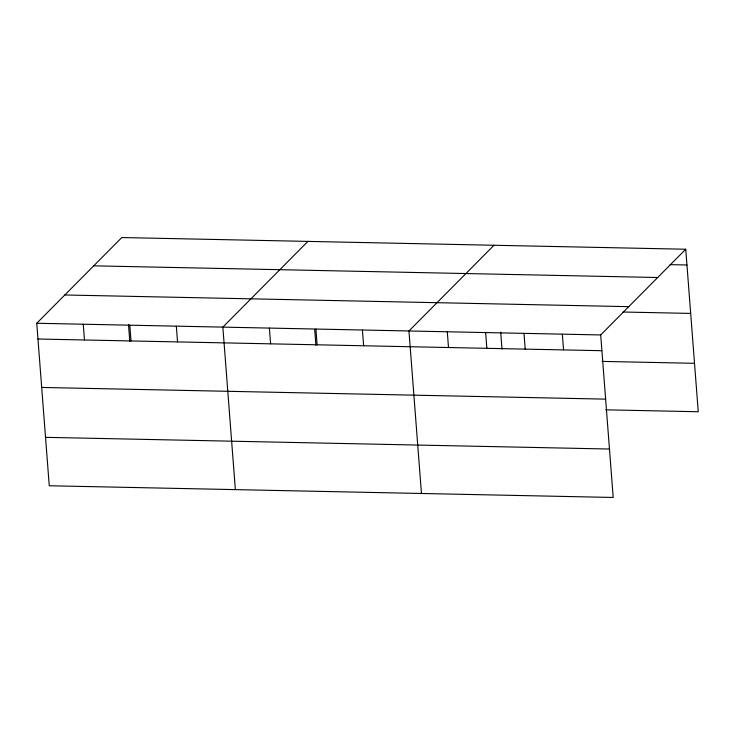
<?xml version="1.0" encoding="UTF-8"?>
<svg xmlns="http://www.w3.org/2000/svg" width="735" height="735" viewBox="0 0 735 735"><rect width="100%" height="100%" fill="white"/><g stroke="black" fill="none" stroke-linecap="round" stroke-linejoin="round"><path stroke-width="1.1" d="M685.746 249.238L600.688 334.949L613.192 497.457L49.254 485.762L36.75 323.262L121.808 237.543L685.746 249.238L698.25 411.738L605.769 409.827M307.91 241.402L222.852 327.121L235.356 489.62M494.003 245.26L408.954 330.971L421.458 493.479M670.044 264.637L686.959 264.995M93.74 265.831L657.678 277.518M64.818 294.974L628.756 306.66M623.014 312.017L690.689 313.422M36.75 323.262L600.688 334.949M37.963 339.019L601.901 350.705M602.038 361.399L694.52 363.31M41.693 387.446L605.631 399.133M45.524 437.334L609.471 449.03M562.339 334.159L563.552 349.915M523.991 333.359L525.203 349.116M500.691 332.128L501.996 349.134M485.642 332.56L486.855 348.316M447.293 331.77L448.506 347.526M362.428 330.006L363.641 345.762M315.903 329.041L317.116 344.798M314.681 329.399L315.903 345.275M269.377 328.076L270.59 343.833M176.326 326.156L177.539 341.913M129.801 325.192L131.014 340.948M128.487 324.411L129.801 341.417M83.275 324.227L84.488 339.983"/></g></svg>
